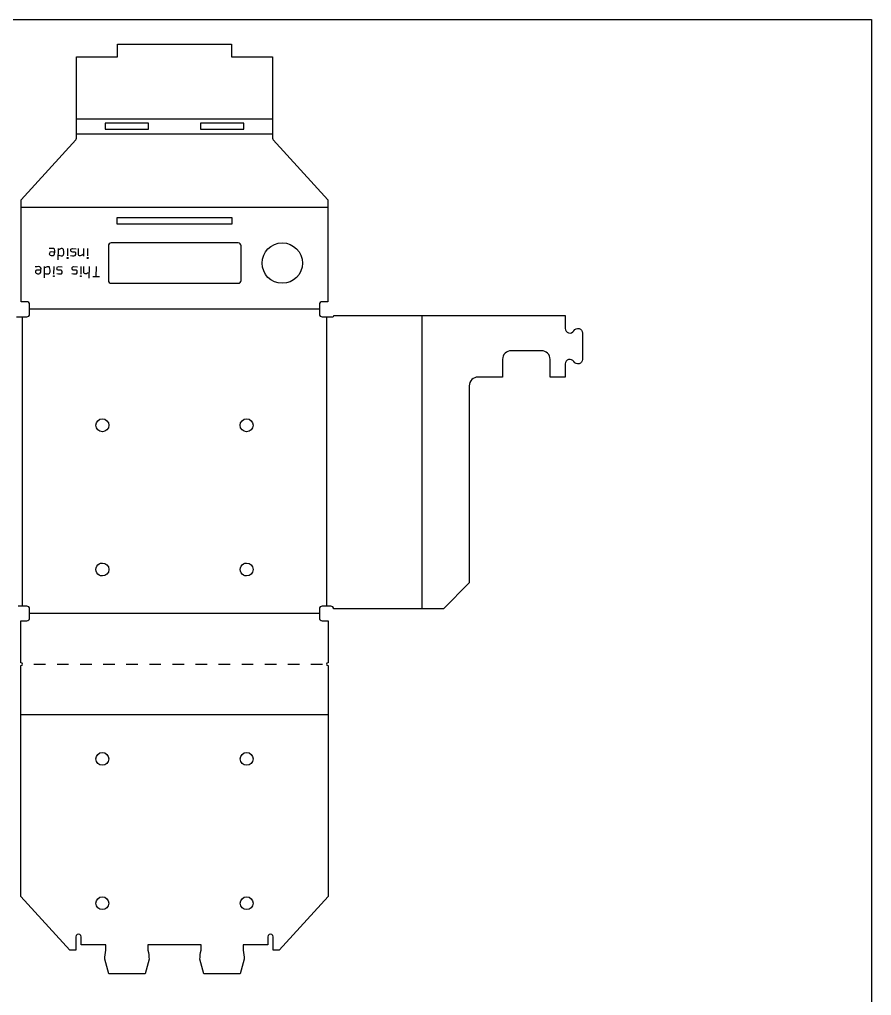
# Model space of a CAD drawing. Extents: x 0 to 841, y 0 to 662.
# Drawn here: x 545.8 to 841, y 255.7 to 594 of the extents above; entities that cross this region are included whole.
import ezdxf

# ---------------------------------------------------------------- set-up
doc = ezdxf.new("R2010")
doc.units = 0
doc.layers.get('0').update_dxf_attribs({"linetype": 'CONTINUOUS'})

msp = doc.modelspace()

# ---------------------------------------------------------------- linework, layer by layer
at = {"color": 7}
msp.add_lwpolyline([(0, 593.999849), (840.999808, 593.999849), (840.999808, 0.000026), (0, 0.000026)], close=True, dxfattribs=at)
at = {"color": 5}
for points in [[(565.459385, 552.871961), (565.459385, 581.048061), (579.659383, 581.048061), (579.659383, 585.49806), (619.259375, 585.49806), (619.259375, 581.048061), (633.459374, 581.048061), (633.459374, 552.871961)], [(548.309389, 496.183925), (546.35941, 496.183925), (546.35941, 531.471969), (565.219329, 552.250272)], [(633.69943, 552.250272), (652.559348, 531.471969), (652.559348, 496.183925), (650.60937, 496.183925)], [(549.234398, 491.870871), (549.234398, 495.258923)], [(649.68436, 495.258923), (649.68436, 491.870871)], [(544.746352, 490.945872), (548.309389, 490.945872)], [(650.60937, 490.945872), (654.172407, 490.945872)], [(654.672416, 491.445874), (734.83543, 491.445874), (734.83543, 486.899722)], [(740.835437, 485.292027), (740.835437, 476.199724)], [(726.635439, 479.195875), (716.135452, 479.195875)], [(713.135448, 476.195877), (713.135448, 470.045879), (704.635446, 470.045879)], [(734.83543, 474.592028), (734.83543, 470.045879), (729.635443, 470.045879), (729.635443, 476.195877)], [(701.635442, 467.045878), (701.635442, 398.695904), (692.635458, 389.695893), (654.597407, 389.695893)], [(548.309389, 390.620902), (545.246335, 390.620902)], [(549.234398, 386.532853), (549.234398, 389.695893)], [(649.68436, 389.695893), (649.68436, 386.532853)], [(653.672424, 390.620902), (650.60937, 390.620902)], [(546.259398, 371.023141), (546.259398, 385.607843), (548.309389, 385.607843)], [(650.60937, 385.607843), (652.659361, 385.607843), (652.659361, 371.023141)], [(565.259386, 276.00601), (565.259386, 271.381015), (563.209395, 271.381015), (546.259398, 290.04374), (546.259398, 370.023148)], [(550.756519, 370.554193), (554.756516, 370.554193)], [(558.756512, 370.554193), (562.756508, 370.554193)], [(566.756504, 370.554193), (570.756501, 370.554193)], [(574.756497, 370.554193), (578.756493, 370.554193)], [(582.756489, 370.554193), (586.756485, 370.554193)], [(590.756508, 370.554193), (594.756504, 370.554193)], [(598.756501, 370.554193), (602.756497, 370.554193)], [(606.756493, 370.554193), (610.756489, 370.554193)], [(614.756485, 370.554193), (618.756482, 370.554193)], [(622.756478, 370.554193), (626.756474, 370.554193)], [(630.75647, 370.554193), (634.756493, 370.554193)], [(652.659361, 370.023148), (652.659361, 290.04374), (635.709363, 271.381015), (633.659372, 271.381015), (633.659372, 276.00601)], [(638.756489, 370.554193), (642.756486, 370.554193)], [(646.756482, 370.554193), (650.756478, 370.554193)], [(575.659387, 271.381015), (575.659387, 273.231008), (567.109406, 273.231008), (567.109406, 276.00601)], [(631.809353, 276.00601), (631.809353, 273.231008), (623.259371, 273.231008), (623.259371, 271.381015)], [(608.659376, 271.381015), (608.659376, 273.231008), (590.259383, 273.231008), (590.259383, 271.381015)], [(590.639589, 268.216546), (589.25939, 263.231004), (576.65938, 263.231004), (575.279181, 268.216546)], [(623.639577, 268.216546), (622.259379, 263.231004), (609.659395, 263.231004), (608.27917, 268.216546)]]:
    msp.add_lwpolyline(points, dxfattribs=at)
at = {"color": 4}
for points in [[(565.459597, 559.61658), (633.459347, 559.61658)], [(565.459597, 554.403495), (633.459347, 554.403495)], [(546.359331, 528.940531), (569.42988, 528.940457), (574.459396, 528.940441)], [(624.459362, 528.940441), (647.529912, 528.940367), (652.559428, 528.940352)], [(559.178998, 510.703246), (559.206621, 514.619518)], [(560.145627, 514.594025), (559.211966, 514.193584)], [(562.485575, 512.04797), (562.520632, 514.619518)], [(564.136204, 514.619518), (565.37366, 514.524985)], [(566.134231, 512.920023), (566.149048, 514.619518)], [(568.024864, 512.019291), (568.024864, 514.619518)], [(569.434378, 512.04797), (569.469435, 514.619518)], [(562.282692, 511.263017), (562.289042, 511.408535)], [(562.471764, 511.181229), (562.3613, 511.181229)], [(562.375085, 511.491387), (562.486607, 511.491387)], [(562.564156, 511.408535), (562.557806, 511.263017)], [(569.231496, 511.263017), (569.237846, 511.408535)], [(569.420567, 511.181229), (569.310103, 511.181229)], [(569.323888, 511.491387), (569.43541, 511.491387)], [(569.512959, 511.408535), (569.506609, 511.263017)], [(554.379511, 504.415274), (554.407133, 508.331548)], [(555.346166, 508.306056), (554.412505, 507.905612)], [(557.686087, 505.76), (557.721145, 508.331548)], [(559.336743, 508.331548), (560.574172, 508.237016)], [(564.587477, 508.331548), (565.824907, 508.237016)], [(567.096335, 505.76), (567.131392, 508.331548)], [(568.02788, 506.581068), (568.043755, 508.331548)], [(569.872898, 504.365353), (569.961057, 508.331548)], [(572.331856, 504.858205), (572.378581, 508.331548)], [(557.483231, 504.975045), (557.489581, 505.120566)], [(557.672303, 504.893257), (557.561813, 504.893257)], [(557.575624, 505.203415), (557.687172, 505.203415)], [(557.764695, 505.120566), (557.758345, 504.975045)], [(566.893479, 504.975045), (566.899829, 505.120566)], [(567.082524, 504.893257), (566.97206, 504.893257)], [(566.985872, 505.203415), (567.097393, 505.203415)], [(567.174943, 505.120566), (567.168593, 504.975045)], [(573.501314, 504.858205), (571.123081, 504.858205)], [(546.777372, 390.620902), (546.777372, 490.945846)], [(549.235351, 493.72741), (649.684387, 493.72741)], [(652.140778, 490.945846), (652.140778, 390.620902)], [(685.203896, 491.445908), (685.203896, 389.695893)], [(649.684387, 388.064367), (549.235351, 388.064367)], [(652.659361, 352.981817), (546.258789, 352.981817)]]:
    msp.add_lwpolyline(points, dxfattribs=at)
at = {"color": 1}
for points in [[(575.459389, 558.085013), (575.459389, 555.935015), (590.459381, 555.935015), (590.459381, 558.085013)], [(608.459377, 558.085013), (608.459377, 555.935015), (623.45937, 555.935015), (623.45937, 558.085013)], [(619.459374, 523.208917), (619.459374, 525.258916), (579.459385, 525.258916), (579.459385, 523.208917)], [(636.809368, 516.558918)], [(574.459396, 455.595881)], [(624.459362, 455.595881)], [(574.459396, 405.595892)], [(624.459362, 405.595892)]]:
    msp.add_lwpolyline(points, close=True, dxfattribs=at)
for points in [[(574.459396, 528.940441), (624.459362, 528.940441)], [(576.559394, 515.558918), (576.559394, 503.558921)], [(621.559371, 516.558918), (577.559386, 516.558918)], [(622.559363, 503.558921), (622.559363, 515.558918)], [(577.559386, 502.558924), (621.559371, 502.558924)]]:
    msp.add_lwpolyline(points, dxfattribs=at)
at = {"color": 4}
for points in [[(562.471764, 511.181229)], [(569.420567, 511.181229)], [(557.672329, 504.893257)], [(567.08255, 504.893257)]]:
    msp.add_lwpolyline(points, close=True, dxfattribs=at)
at = {"color": 5}
msp.add_lwpolyline([(546.259398, 371.023141)], close=True, dxfattribs=at)
for points in [[(565.219329, 552.250272), (565.373811, 552.420477), (565.459389, 552.642103), (565.459385, 552.871961)], [(633.459374, 552.871961), (633.45937, 552.642103), (633.544947, 552.420477), (633.69943, 552.250272)], [(548.963469, 495.913002), (548.789996, 496.086473), (548.554716, 496.183928), (548.309389, 496.183925)], [(549.234398, 495.258923), (549.234399, 495.504251), (549.136943, 495.73953), (548.963469, 495.913002)], [(649.955289, 495.913002), (649.781816, 495.73953), (649.68436, 495.504251), (649.68436, 495.258923)], [(650.60937, 496.183925), (650.364042, 496.183928), (650.128762, 496.086473), (649.955289, 495.913002)], [(548.309389, 490.945872), (548.554716, 490.94587), (548.789995, 491.043323), (548.963469, 491.216795)], [(548.963469, 491.216795), (549.136942, 491.390266), (549.234398, 491.625544), (549.234398, 491.870871)], [(649.68436, 491.870871), (649.68436, 491.625544), (649.781817, 491.390266), (649.95529, 491.216795)], [(649.95529, 491.216795), (650.128763, 491.043323), (650.364043, 490.94587), (650.60937, 490.945872)], [(654.172407, 490.945872), (654.305017, 490.94587), (654.432196, 490.998547), (654.525967, 491.092316)], [(654.525967, 491.092316), (654.619737, 491.186085), (654.672416, 491.313264), (654.672416, 491.445874)], [(734.83543, 486.899722), (734.835425, 486.172067), (735.324161, 485.53513), (736.027022, 485.346799)], [(736.027022, 485.346799), (736.729883, 485.158468), (737.471609, 485.465703), (737.835433, 486.095873)], [(737.835433, 486.095873), (738.199257, 486.726043), (738.940983, 487.033278), (739.643843, 486.844948)], [(739.643843, 486.844948), (740.346704, 486.656618), (740.83544, 486.019682), (740.835437, 485.292027)], [(714.014129, 478.317197), (713.45152, 477.754589), (713.135448, 476.991526), (713.135448, 476.195877)], [(716.135452, 479.195875), (715.339802, 479.195876), (714.576739, 478.879806), (714.014129, 478.317197)], [(728.756761, 478.317197), (728.194151, 478.879806), (727.431089, 479.195876), (726.635439, 479.195875)], [(729.635443, 476.195877), (729.635442, 476.991526), (729.319371, 477.754589), (728.756761, 478.317197)], [(736.027022, 476.144952), (735.324161, 475.956621), (734.835425, 475.319684), (734.83543, 474.592028)], [(737.835433, 475.395877), (737.471609, 476.026047), (736.729883, 476.333283), (736.027022, 476.144952)], [(739.643843, 474.646802), (738.940983, 474.458472), (738.199257, 474.765708), (737.835433, 475.395877)], [(740.835437, 476.199724), (740.83544, 475.472069), (740.346704, 474.835133), (739.643843, 474.646802)], [(702.514123, 469.167201), (701.951513, 468.604591), (701.635442, 467.841529), (701.635442, 467.045878)], [(704.635446, 470.045879), (703.839796, 470.045881), (703.076733, 469.72981), (702.514123, 469.167201)], [(548.963472, 390.349976), (548.789999, 390.52345), (548.554717, 390.620905), (548.309389, 390.620902)], [(549.234398, 389.695893), (549.234401, 389.941221), (549.136946, 390.176503), (548.963472, 390.349976)], [(649.955286, 390.349976), (649.781813, 390.176503), (649.684358, 389.941221), (649.68436, 389.695893)], [(650.60937, 390.620902), (650.364041, 390.620905), (650.12876, 390.52345), (649.955286, 390.349976)], [(654.597407, 389.695893), (654.597412, 390.206753), (654.183284, 390.620893), (653.672424, 390.620902)], [(548.309389, 385.607843), (548.554717, 385.607841), (548.789999, 385.705296), (548.963472, 385.878769)], [(548.963472, 385.878769), (549.136946, 386.052243), (549.234401, 386.287524), (549.234398, 386.532853)], [(649.68436, 386.532853), (649.684358, 386.287524), (649.781813, 386.052243), (649.955286, 385.878769)], [(649.955286, 385.878769), (650.12876, 385.705296), (650.364041, 385.607841), (650.60937, 385.607843)], [(546.757473, 370.523144), (546.757473, 370.798535), (546.534787, 371.022081), (546.259398, 371.023141)], [(546.259398, 370.023148), (546.534787, 370.024208), (546.757473, 370.247753), (546.757473, 370.523144)], [(652.659361, 371.023141), (652.383972, 371.022081), (652.161285, 370.798535), (652.161285, 370.523144)], [(652.161285, 370.523144), (652.161285, 370.247753), (652.383972, 370.024208), (652.659361, 370.023148)], [(565.721891, 276.807092), (565.435692, 276.641855), (565.259386, 276.336484), (565.259386, 276.00601)], [(566.646901, 276.807092), (566.360702, 276.972329), (566.00809, 276.972329), (565.721891, 276.807092)], [(567.109406, 276.00601), (567.109406, 276.336484), (566.9331, 276.641855), (566.646901, 276.807092)], [(632.271858, 276.807092), (631.985659, 276.641855), (631.809353, 276.336484), (631.809353, 276.00601)], [(633.196867, 276.807092), (632.910668, 276.972329), (632.558057, 276.972329), (632.271858, 276.807092)], [(633.659372, 276.00601), (633.659372, 276.336484), (633.483066, 276.641855), (633.196867, 276.807092)], [(575.279181, 268.216546), (575.325406, 269.279491), (575.452508, 270.337373), (575.659387, 271.381015)], [(590.259383, 271.381015), (590.466261, 270.337373), (590.593364, 269.279491), (590.639589, 268.216546)], [(608.27917, 268.216546), (608.325394, 269.279491), (608.452497, 270.337373), (608.659376, 271.381015)], [(623.259371, 271.381015), (623.46625, 270.337373), (623.593353, 269.279491), (623.639577, 268.216546)]]:
    msp.add_open_spline(points, degree=3, dxfattribs=at)
at = {"color": 4}
for points in [[(557.151285, 514.619521), (556.87723, 514.621637), (556.515042, 514.588718), (556.016858, 514.573848)], [(557.839572, 514.38053), (557.681325, 514.566413), (557.480559, 514.617396), (557.151285, 514.619521)], [(557.751413, 512.378312), (557.910745, 512.664041), (558.204962, 513.949283), (557.839572, 514.38053)], [(560.958215, 514.319983), (560.945515, 514.353972), (560.739405, 514.708743), (560.145627, 514.594025)], [(560.541814, 512.104265), (561.08249, 512.280589), (561.405387, 513.031553), (560.958215, 514.319983)], [(563.539251, 513.804824), (563.518085, 514.094799), (563.435164, 514.672628), (564.136204, 514.619518)], [(556.083798, 512.903031), (556.083798, 512.903031), (555.974392, 512.263597), (556.748722, 512.164812)], [(556.491653, 513.390574), (556.267551, 513.365094), (556.083798, 513.323658), (556.083798, 512.903031)], [(558.010599, 513.376762), (558.010599, 513.376762), (556.931417, 513.440495), (556.491653, 513.390574)], [(556.748722, 512.164812), (557.018517, 512.12976), (557.584646, 512.077714), (557.751413, 512.378312)], [(559.194979, 512.358127), (559.172754, 512.312455), (560.171133, 511.984239), (560.541814, 512.104265)], [(562.3613, 511.181229), (562.315633, 511.181229), (562.280576, 511.217342), (562.282692, 511.263017)], [(562.289042, 511.408535), (562.291688, 511.45421), (562.330476, 511.491387), (562.375085, 511.491387)], [(562.557806, 511.263017), (562.55516, 511.217342), (562.517431, 511.181229), (562.471764, 511.181229)], [(562.486607, 511.491387), (562.531215, 511.491387), (562.566273, 511.45421), (562.564156, 511.408535)], [(563.45641, 512.196676), (564.23074, 512.129758), (565.190965, 511.867399), (565.304604, 512.496213)], [(564.427246, 513.384197), (564.151074, 513.388457), (563.572192, 513.318342), (563.539251, 513.804824)], [(565.266371, 513.1707), (565.201575, 513.446866), (564.8691, 513.377826), (564.427246, 513.384197)], [(565.304604, 512.496213), (565.308837, 512.730954), (565.320479, 512.93702), (565.266371, 513.1707)], [(566.781084, 512.118074), (566.500679, 512.073462), (566.125738, 512.142495), (566.134231, 512.920023)], [(568.013222, 512.589685), (568.013222, 512.589685), (567.007356, 512.154189), (566.781084, 512.118074)], [(569.310103, 511.181229), (569.264436, 511.181229), (569.229379, 511.217342), (569.231496, 511.263017)], [(569.237846, 511.408535), (569.240491, 511.45421), (569.279279, 511.491387), (569.323888, 511.491387)], [(569.506609, 511.263017), (569.503963, 511.217342), (569.466234, 511.181229), (569.420567, 511.181229)], [(569.43541, 511.491387), (569.480019, 511.491387), (569.515076, 511.45421), (569.512959, 511.408535)], [(552.351798, 508.331551), (552.077769, 508.333668), (551.715554, 508.300748), (551.217397, 508.285879)], [(553.040111, 508.092561), (552.881837, 508.278441), (552.681098, 508.329427), (552.351798, 508.331551)], [(552.951952, 506.090343), (553.111258, 506.376069), (553.405501, 507.661314), (553.040111, 508.092561)], [(556.158728, 508.032014), (556.146028, 508.066002), (555.939917, 508.420771), (555.346166, 508.306056)], [(555.742353, 505.816296), (556.283002, 505.992619), (556.6059, 506.743583), (556.158728, 508.032014)], [(558.73979, 507.516854), (558.718624, 507.80683), (558.635703, 508.384658), (559.336743, 508.331548)], [(559.627758, 507.096228), (559.351613, 507.100488), (558.772704, 507.030373), (558.73979, 507.516854)], [(563.990524, 507.516854), (563.969358, 507.80683), (563.886411, 508.384658), (564.587477, 508.331548)], [(564.878492, 507.096228), (564.602347, 507.100488), (564.023439, 507.030373), (563.990524, 507.516854)], [(551.28431, 506.615062), (551.28431, 506.615062), (551.174905, 505.975628), (551.949234, 505.876843)], [(551.692192, 507.102604), (551.468063, 507.077125), (551.28431, 507.035686), (551.28431, 506.615062)], [(553.211111, 507.088793), (553.211111, 507.088793), (552.131929, 507.152523), (551.692192, 507.102604)], [(551.949234, 505.876843), (552.21903, 505.841791), (552.785185, 505.789745), (552.951952, 506.090343)], [(554.395492, 506.070158), (554.373267, 506.024486), (555.371645, 505.69627), (555.742353, 505.816296)], [(557.561813, 504.893257), (557.516146, 504.893257), (557.481088, 504.929373), (557.483231, 504.975045)], [(557.489581, 505.120566), (557.492227, 505.166238), (557.531015, 505.203415), (557.575624, 505.203415)], [(557.758345, 504.975045), (557.755699, 504.929373), (557.717996, 504.893257), (557.672329, 504.893257)], [(557.687172, 505.203415), (557.731781, 505.203415), (557.766812, 505.166238), (557.764695, 505.120566)], [(558.656923, 505.908707), (559.431279, 505.841788), (560.391478, 505.57943), (560.505143, 506.208241)], [(560.466884, 506.88273), (560.402114, 507.158897), (560.069639, 507.089857), (559.627758, 507.096228)], [(560.505143, 506.208241), (560.509376, 506.442985), (560.521018, 506.649048), (560.466884, 506.88273)], [(563.907657, 505.908707), (564.681986, 505.841788), (565.642212, 505.57943), (565.755877, 506.208241)], [(565.717618, 506.88273), (565.652848, 507.158897), (565.320373, 507.089857), (564.878492, 507.096228)], [(565.755877, 506.208241), (565.76011, 506.442985), (565.771752, 506.649048), (565.717618, 506.88273)], [(566.97206, 504.893257), (566.926393, 504.893257), (566.891336, 504.929373), (566.893479, 504.975045)], [(566.899829, 505.120566), (566.902475, 505.166238), (566.941263, 505.203415), (566.985872, 505.203415)], [(567.168593, 504.975045), (567.165947, 504.929373), (567.128244, 504.893257), (567.08255, 504.893257)], [(567.097393, 505.203415), (567.142029, 505.203415), (567.177059, 505.166238), (567.174943, 505.120566)], [(568.662007, 505.786556), (568.472935, 505.753626), (568.0024, 505.853472), (568.02788, 506.581068)], [(569.905812, 506.26029), (569.905812, 506.26029), (568.848961, 505.820545), (568.662007, 505.786556)]]:
    msp.add_open_spline(points, degree=3, dxfattribs=at)
at = {"color": 1}
for points in [[(577.559386, 516.558918), (577.007104, 516.558914), (576.559393, 516.1112), (576.559394, 515.558918)], [(622.559363, 515.558918), (622.559364, 516.1112), (622.111653, 516.558914), (621.559371, 516.558918)], [(629.812704, 509.558921), (629.812704, 513.423612), (632.944678, 516.557078), (636.809368, 516.558918)], [(636.809368, 516.558918), (640.674058, 516.557078), (643.806033, 513.423612), (643.806033, 509.558921)], [(636.809368, 502.558924), (632.944678, 502.560764), (629.812704, 505.694231), (629.812704, 509.558921)], [(643.806033, 509.558921), (643.806033, 505.694231), (640.674058, 502.560764), (636.809368, 502.558924)], [(576.559394, 503.558921), (576.559395, 503.006641), (577.007105, 502.558928), (577.559386, 502.558924)], [(621.559371, 502.558924), (622.111652, 502.558928), (622.559362, 503.006641), (622.559363, 503.558921)], [(572.21094, 453.345883), (572.21094, 454.58792), (573.217359, 455.59503), (574.459396, 455.595881)], [(574.459396, 455.595881), (575.701434, 455.59503), (576.707853, 454.58792), (576.707853, 453.345883)], [(622.210906, 453.345883), (622.210906, 454.58792), (623.217325, 455.59503), (624.459362, 455.595881)], [(624.459362, 455.595881), (625.7014, 455.59503), (626.707819, 454.58792), (626.707819, 453.345883)], [(574.459396, 451.095884), (573.217359, 451.096736), (572.21094, 452.103845), (572.21094, 453.345883)], [(576.707853, 453.345883), (576.707853, 452.103845), (575.701434, 451.096736), (574.459396, 451.095884)], [(624.459362, 451.095884), (623.217325, 451.096736), (622.210906, 452.103845), (622.210906, 453.345883)], [(626.707819, 453.345883), (626.707819, 452.103845), (625.7014, 451.096736), (624.459362, 451.095884)], [(572.510837, 402.220887), (572.108912, 402.917041), (572.108912, 403.774737), (572.510837, 404.47089)], [(572.510837, 404.47089), (572.912761, 405.167044), (573.655548, 405.595892), (574.459396, 405.595892)], [(574.459396, 405.595892), (575.702038, 405.595891), (576.709399, 404.588531), (576.709399, 403.345889)], [(576.709399, 403.345889), (576.709399, 402.103247), (575.702038, 401.095886), (574.459396, 401.095886)], [(622.510803, 402.220887), (622.108878, 402.917041), (622.108878, 403.774737), (622.510803, 404.47089)], [(622.510803, 404.47089), (622.912727, 405.167044), (623.655514, 405.595892), (624.459362, 405.595892)], [(624.459362, 405.595892), (625.702004, 405.595891), (626.709365, 404.588531), (626.709365, 403.345889)], [(626.709365, 403.345889), (626.709365, 402.103247), (625.702004, 401.095886), (624.459362, 401.095886)], [(574.459396, 401.095886), (573.655548, 401.095886), (572.912761, 401.524734), (572.510837, 402.220887)], [(624.459362, 401.095886), (623.655514, 401.095886), (622.912727, 401.524734), (622.510803, 402.220887)], [(572.209618, 337.69028), (572.227272, 338.920955), (573.229344, 339.909345), (574.459396, 339.90934)], [(574.459396, 339.90934), (575.689438, 339.909331), (576.691494, 338.920945), (576.709148, 337.69028)], [(622.209611, 337.69028), (622.227264, 338.920945), (623.229321, 339.909331), (624.459362, 339.90934)], [(624.459362, 339.90934), (625.689414, 339.909345), (626.691487, 338.920955), (626.70914, 337.69028)], [(574.459383, 335.471425), (573.229415, 335.471425), (572.227383, 336.45969), (572.209618, 337.69028)], [(576.709148, 337.69028), (576.691383, 336.45969), (575.689351, 335.471425), (574.459383, 335.471425)], [(624.459376, 335.471425), (623.229407, 335.471425), (622.227375, 336.45969), (622.209611, 337.69028)], [(626.70914, 337.69028), (626.691376, 336.45969), (625.689344, 335.471425), (624.459376, 335.471425)], [(572.209618, 287.659791), (572.227272, 288.890467), (573.229344, 289.878857), (574.459396, 289.878851)], [(574.459383, 285.440937), (573.229415, 285.440937), (572.227383, 286.429202), (572.209618, 287.659791)], [(576.709148, 287.659791), (576.691383, 286.429202), (575.689351, 285.440937), (574.459383, 285.440937)], [(574.459396, 289.878851), (575.689438, 289.878842), (576.691494, 288.890456), (576.709148, 287.659791)], [(622.209611, 287.659791), (622.227264, 288.890456), (623.229321, 289.878842), (624.459362, 289.878851)], [(624.459376, 285.440937), (623.229407, 285.440937), (622.227375, 286.429202), (622.209611, 287.659791)], [(624.459362, 289.878851), (625.689414, 289.878857), (626.691487, 288.890467), (626.70914, 287.659791)], [(626.70914, 287.659791), (626.691376, 286.429202), (625.689344, 285.440937), (624.459376, 285.440937)]]:
    msp.add_open_spline(points, degree=3, dxfattribs=at)

doc.saveas('drawing.dxf')
